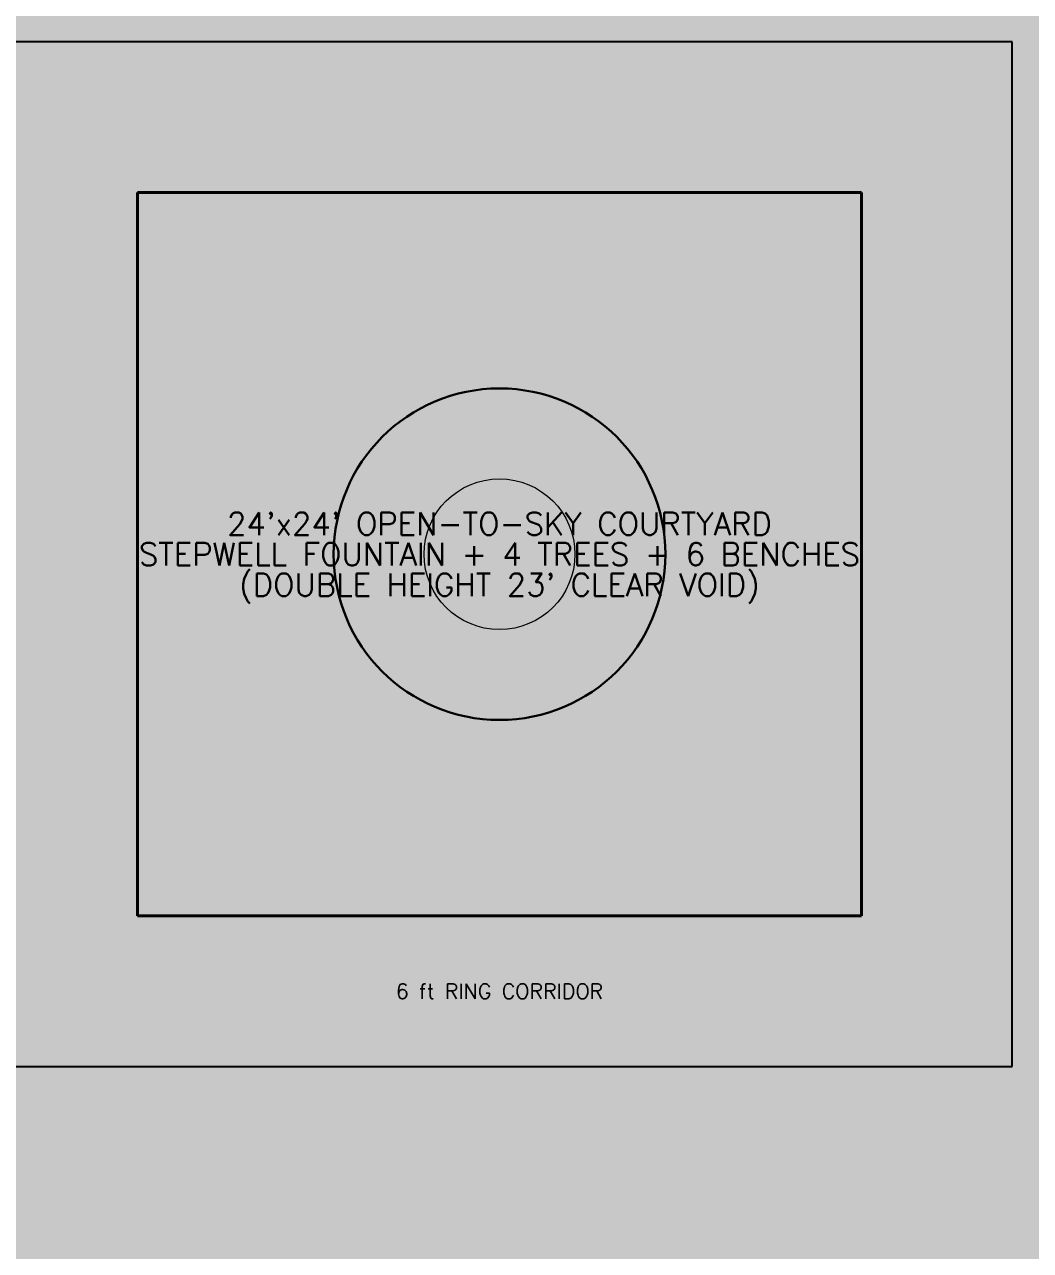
# Model space of a CAD drawing. Header units: inches. Extents: x 0 to 1800, y 0 to 1191.
# Drawn here: x 687 to 1087.3, y 298.8 to 786.9 of the extents above; entities that cross this region are included whole.
import ezdxf
from ezdxf.enums import TextEntityAlignment as Align

# ---------------------------------------------------------------- set-up
doc = ezdxf.new("R2010")
doc.units = ezdxf.units.IN
doc.header["$MEASUREMENT"] = 0
for name, color, linetype in [('A-BAY', 3, 'Continuous'), ('A-HATCH', 8, 'Continuous'), ('A-ROOF', 5, 'Continuous'), ('A-TEXT-TTL', 7, 'Continuous'), ('A-WALL', 7, 'Continuous')]:
    doc.layers.add(name, color=color, linetype=linetype)
doc.styles.add('SIMPLEX', font='simplex.shx')

msp = doc.modelspace()

# ---------------------------------------------------------------- hatches: boundary and pattern name
at = {"layer": 'A-HATCH'}
h = msp.add_hatch(dxfattribs=at)
h.set_pattern_fill('ANSI31')
h.paths.add_polyline_path([(336, 132), (1416, 132), (1416, 1020), (336, 1020)])
h = msp.add_hatch(dxfattribs=at)
h.set_pattern_fill('SOLID')
h.paths.add_polyline_path([(345, 141), (1407, 141), (1407, 1011), (345, 1011)])
h = msp.add_hatch(dxfattribs=at)
h.set_pattern_fill('SOLID')
h.paths.add_polyline_path([(732, 432), (1020, 432), (1020, 720), (732, 720)])

# ---------------------------------------------------------------- linework, layer by layer
at = {"layer": 'A-BAY', "lineweight": 40}
for p, q in [((1020, 720), (732, 720)), ((732, 720), (732, 432)), ((1020, 432), (1020, 720)), ((732, 432), (1020, 432))]:
    msp.add_line(p, q, dxfattribs=at)
at = {"layer": 'A-ROOF', "lineweight": 30}
msp.add_circle((876, 576), 66, dxfattribs=at)
at = {"layer": 'A-ROOF', "lineweight": 20}
msp.add_circle((876, 576), 30, dxfattribs=at)
at = {"layer": 'A-WALL', "lineweight": 25}
for p, q in [((1080, 780), (672, 780)), ((1080, 372), (1080, 780)), ((672, 372), (1080, 372))]:
    msp.add_line(p, q, dxfattribs=at)

# ---------------------------------------------------------------- texts
at = {"layer": 'A-TEXT-TTL', "style": 'SIMPLEX'}
for s, height, p in [("24'x24' OPEN-TO-SKY COURTYARD", 9, (876, 588.15)), ('STEPWELL FOUNTAIN + 4 TREES + 6 BENCHES', 9, (876, 576)), ("(DOUBLE HEIGHT 23' CLEAR VOID)", 9, (876, 563.85)), ('6 ft RING CORRIDOR', 6, (876, 402))]:
    msp.add_text(s, height=height, dxfattribs=at).set_placement(p, align=Align.MIDDLE_CENTER)

doc.saveas('drawing.dxf')
